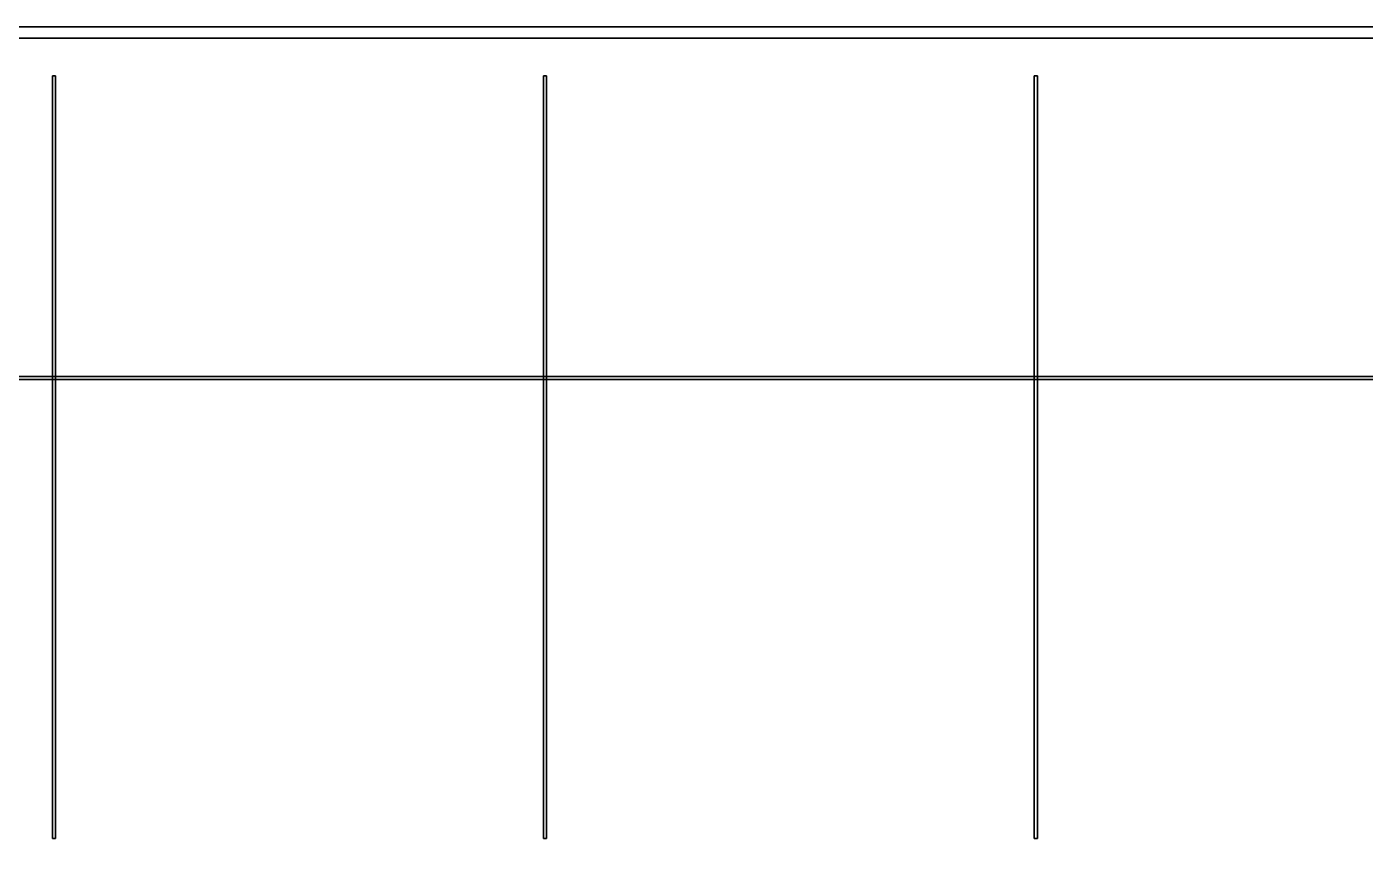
# Model space of a CAD drawing. Header units: metres. Extents: x -0.1 to 82.2, y -0.1 to 82.7.
# Drawn here: x 32.14 to 49.86, y 71.73 to 82.65 of the extents above; entities that cross this region are included whole.
import ezdxf

# ---------------------------------------------------------------- set-up
doc = ezdxf.new("R2010")
doc.units = ezdxf.units.M
doc.layers.add('Site_Joints', color=7, linetype='CONTINUOUS')
doc.layers.add('Site_Plaza', color=7, linetype='CONTINUOUS')

msp = doc.modelspace()

# ---------------------------------------------------------------- linework, layer by layer
at = {"layer": 'Site_Joints'}
for points in [[(32.48, 71.9, 0.002), (32.48, 82, 0.002), (32.52, 82, 0.002), (32.52, 71.9, 0.002)], [(32.48, 71.9, 0.01), (32.52, 71.9, 0.01), (32.52, 82, 0.01), (32.48, 82, 0.01)], [(32.48, 71.9, 0.002), (32.48, 71.9, 0.01), (32.48, 82, 0.01), (32.48, 82, 0.002)], [(32.48, 82, 0.002), (32.48, 82, 0.01), (32.52, 82, 0.01), (32.52, 82, 0.002)], [(32.52, 71.9, 0.002), (32.52, 82, 0.002), (32.52, 82, 0.01), (32.52, 71.9, 0.01)], [(38.98, 71.9, 0.002), (38.98, 82, 0.002), (39.02, 82, 0.002), (39.02, 71.9, 0.002)], [(38.98, 71.9, 0.01), (39.02, 71.9, 0.01), (39.02, 82, 0.01), (38.98, 82, 0.01)], [(38.98, 71.9, 0.002), (38.98, 71.9, 0.01), (38.98, 82, 0.01), (38.98, 82, 0.002)], [(38.98, 82, 0.002), (38.98, 82, 0.01), (39.02, 82, 0.01), (39.02, 82, 0.002)], [(39.02, 71.9, 0.002), (39.02, 82, 0.002), (39.02, 82, 0.01), (39.02, 71.9, 0.01)], [(45.48, 71.9, 0.002), (45.48, 82, 0.002), (45.52, 82, 0.002), (45.52, 71.9, 0.002)], [(45.48, 71.9, 0.01), (45.52, 71.9, 0.01), (45.52, 82, 0.01), (45.48, 82, 0.01)], [(45.48, 71.9, 0.002), (45.48, 71.9, 0.01), (45.48, 82, 0.01), (45.48, 82, 0.002)], [(45.48, 82, 0.002), (45.48, 82, 0.01), (45.52, 82, 0.01), (45.52, 82, 0.002)], [(45.52, 71.9, 0.002), (45.52, 82, 0.002), (45.52, 82, 0.01), (45.52, 71.9, 0.01)], [(0.5, 77.98, 0.002), (0.5, 78.02, 0.002), (81.5, 78.02, 0.002), (81.5, 77.98, 0.002)], [(0.5, 77.98, 0.01), (81.5, 77.98, 0.01), (81.5, 78.02, 0.01), (0.5, 78.02, 0.01)], [(0.5, 78.02, 0.002), (0.5, 78.02, 0.01), (81.5, 78.02, 0.01), (81.5, 78.02, 0.002)], [(0.5, 77.98, 0.002), (81.5, 77.98, 0.002), (81.5, 77.98, 0.01), (0.5, 77.98, 0.01)], [(32.48, 71.9, 0.002), (32.52, 71.9, 0.002), (32.52, 71.9, 0.01), (32.48, 71.9, 0.01)], [(38.98, 71.9, 0.002), (39.02, 71.9, 0.002), (39.02, 71.9, 0.01), (38.98, 71.9, 0.01)], [(45.48, 71.9, 0.002), (45.52, 71.9, 0.002), (45.52, 71.9, 0.01), (45.48, 71.9, 0.01)]]:
    msp.add_3dface(points, dxfattribs=at)
at = {"layer": 'Site_Plaza'}
for points in [[(-0.15, -0.15, -0.18), (-0.15, 82.65, -0.18), (82.15, 82.65, -0.18), (82.15, -0.15, -0.18)], [(-0.15, -0.15, -0.02), (82.15, -0.15, -0.02), (82.15, 82.65, -0.02), (-0.15, 82.65, -0.02)], [(-0.15, 82.65, -0.18), (-0.15, 82.65, -0.02), (82.15, 82.65, -0.02), (82.15, 82.65, -0.18)], [(0, 0, -0.6), (0, 82.5, -0.6), (82, 82.5, -0.6), (82, 0, -0.6)], [(0, 0), (82, 0), (82, 82.5), (0, 82.5)], [(0, 82.5, -0.6), (0, 82.5), (82, 82.5), (82, 82.5, -0.6)]]:
    msp.add_3dface(points, dxfattribs=at)

doc.saveas('drawing.dxf')
